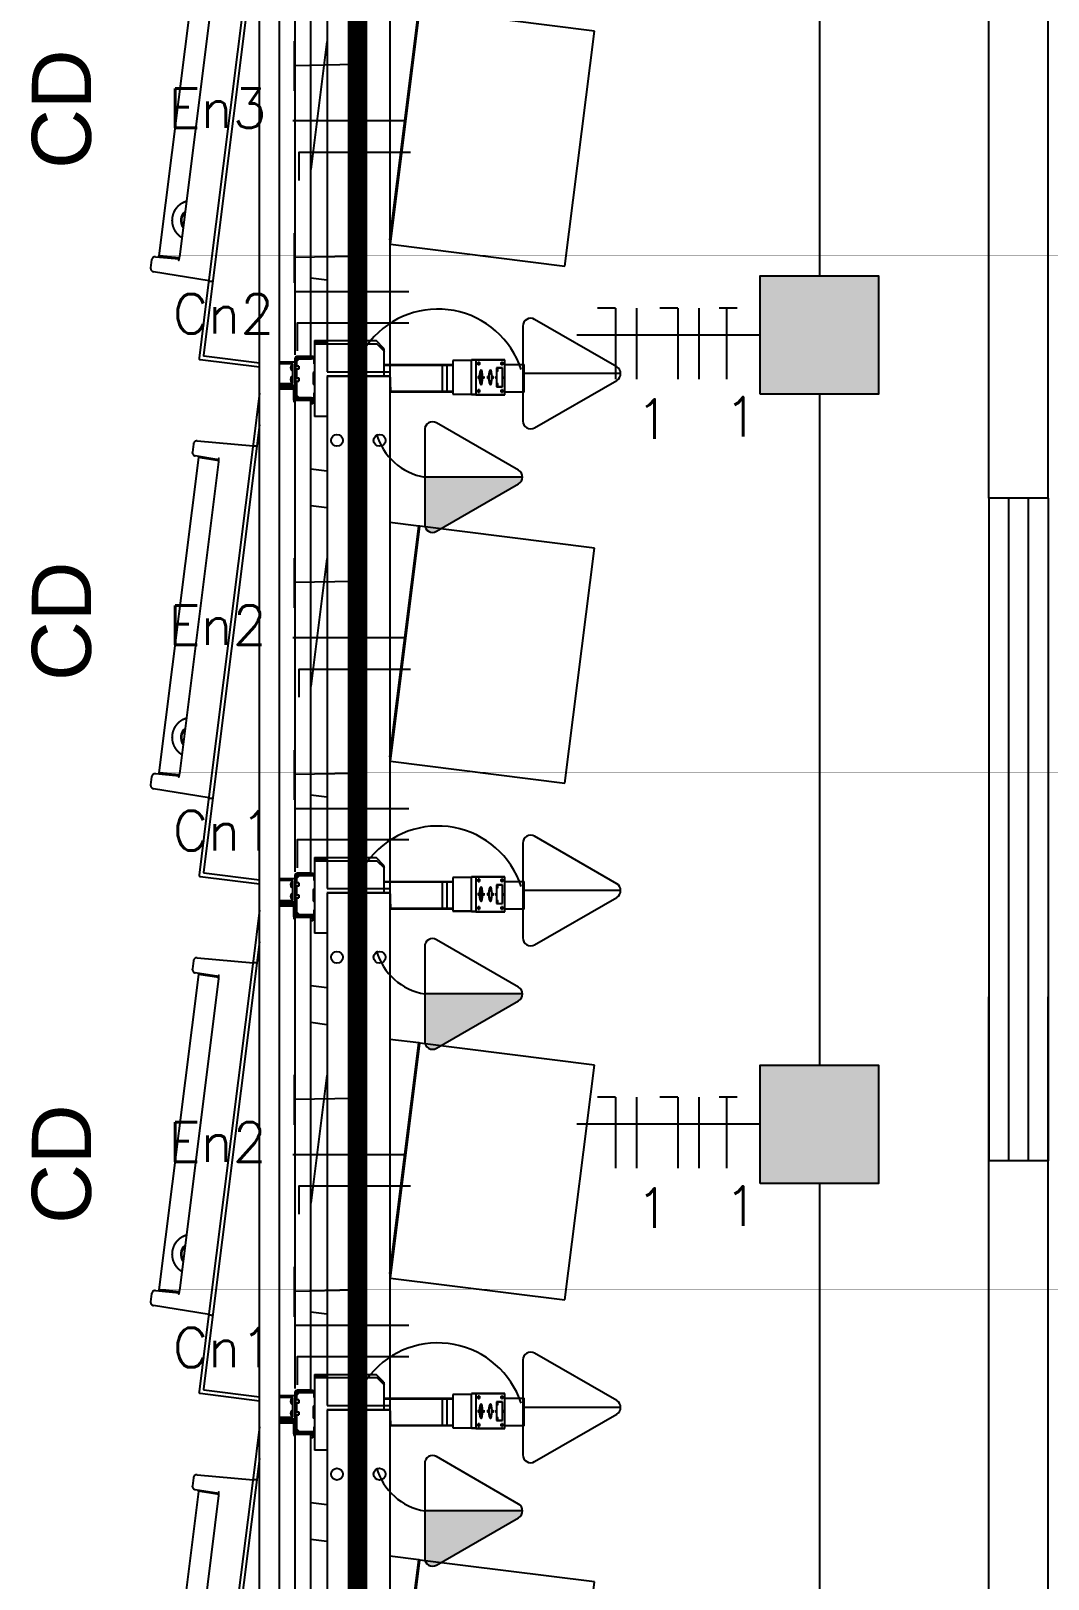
# Model space of a CAD drawing. Extents: x 16 to 124, y 36 to 90.
# Drawn here: x 55.587 to 58.167, y 72.746 to 76.67 of the extents above; entities that cross this region are included whole.
import ezdxf

# ---------------------------------------------------------------- set-up
doc = ezdxf.new("R2010")
doc.units = 0
doc.header["$LTSCALE"] = 0.02
for name, color, linetype in [('CAIXAS', 7, 'CONTINUOUS'), ('CALHA', 160, 'CONTINUOUS'), ('CANALETAS', 4, 'CONTINUOUS'), ('CARENAGEM', 1, 'CONTINUOUS'), ('EL-ELETRODUTO', 2, 'CONTINUOUS'), ('ESQUADRIAS', 1, 'CONTINUOUS'), ('FIO-FASE', 1, 'CONTINUOUS'), ('PAREDES', 7, 'CONTINUOUS'), ('PISO', 6, 'CONTINUOUS'), ('TEXTO', 7, 'CONTINUOUS'), ('TEXTO-INS-NOVA', 5, 'CONTINUOUS'), ('TOMADAS30', 5, 'CONTINUOUS')]:
    doc.layers.add(name, color=color, linetype=linetype)
doc.styles.add('PAVIM', font='swiss.ttf')
doc.styles.add('ROMANS', font='simplex.shx')

# ---------------------------------------------------------------- blocks, each defined once
blk = doc.blocks.new('A$C3C972CB8')
at = {"layer": 'CARENAGEM'}
for p, q in [((0.526, 1.1254), (0.4705, 0.6829)), ((1.1213, 1.0507), (0.526, 1.1254)), ((1.0658, 0.6082), (1.1213, 1.0507)), ((0.0606, 0.898), (0.0606, 0.9469)), ((0.1306, 0.9469), (0.0606, 0.9469)), ((0.1306, 0.9469), (0.1306, 0.898)), ((1.3707, 0.898), (1.3707, 0.9469)), ((1.4407, 0.9469), (1.3707, 0.9469)), ((1.4407, 0.9469), (1.4407, 0.898)), ((0.1367, 0.898), (0.0487, 0.898)), ((0.0487, 0.898), (0.0487, 0.8251)), ((0.0552, 0.8927), (0.0552, 0.8894)), ((0.0602, 0.8894), (0.0602, 0.8927)), ((0.0692, 0.8922), (0.0692, 0.8773)), ((0.1162, 0.8922), (0.0692, 0.8922)), ((0.0692, 0.8913), (0.1162, 0.8913)), ((0.0692, 0.8773), (0.1162, 0.8773)), ((0.1162, 0.8773), (0.1162, 0.8922)), ((0.1252, 0.8927), (0.1252, 0.8894)), ((0.1302, 0.8894), (0.1302, 0.8927)), ((0.1367, 0.8251), (0.1367, 0.898)), ((1.4476, 0.898), (1.3596, 0.898)), ((1.3596, 0.898), (1.3596, 0.8251)), ((1.3661, 0.8927), (1.3661, 0.8894)), ((1.3711, 0.8894), (1.3711, 0.8927)), ((1.3801, 0.8922), (1.3801, 0.8773)), ((1.4271, 0.8922), (1.3801, 0.8922)), ((1.3801, 0.8913), (1.4271, 0.8913)), ((1.3801, 0.8773), (1.4271, 0.8773)), ((1.4271, 0.8773), (1.4271, 0.8922)), ((1.4361, 0.8927), (1.4361, 0.8894)), ((1.4411, 0.8894), (1.4411, 0.8927)), ((1.4476, 0.8251), (1.4476, 0.898)), ((0.0487, 0.8251), (0.0487, 0.8134)), ((0.0487, 0.8251), (0.1367, 0.8251)), ((0.0552, 0.8338), (0.0552, 0.8304)), ((0.0602, 0.8304), (0.0602, 0.8338)), ((0.1084, 0.8391), (0.0769, 0.8391)), ((0.1252, 0.8338), (0.1252, 0.8304)), ((0.1302, 0.8304), (0.1302, 0.8338)), ((0.1367, 0.8251), (0.1367, 0.8134)), ((1.3596, 0.8251), (1.3596, 0.8134)), ((1.3596, 0.8251), (1.4476, 0.8251)), ((1.3661, 0.8338), (1.3661, 0.8304)), ((1.3711, 0.8304), (1.3711, 0.8338)), ((1.4193, 0.8392), (1.3878, 0.8392)), ((1.4361, 0.8338), (1.4361, 0.8304)), ((1.4411, 0.8304), (1.4411, 0.8338)), ((1.4476, 0.8251), (1.4476, 0.8134)), ((0.1367, 0.8134), (0.0487, 0.8134)), ((0.0506, 0.8134), (0.0506, 0.7663)), ((0.1356, 0.7663), (0.1356, 0.8134)), ((1.3966, 0.8134), (1.3596, 0.8134)), ((1.3607, 0.8134), (1.3607, 0.7663)), ((1.4457, 0.7663), (1.4457, 0.8134)), ((0.0506, 0.7663), (0.1356, 0.7663)), ((0.0606, 0.5916), (0.0606, 0.7663)), ((0.0628, 0.7663), (0.0628, 0.5916)), ((0.0628, 0.7509), (0.1283, 0.7509)), ((0.1283, 0.6066), (0.1283, 0.7663)), ((0.1306, 0.7663), (0.1306, 0.6066)), ((1.3607, 0.7663), (1.4457, 0.7663)), ((1.3707, 0.6066), (1.3707, 0.7663)), ((1.3729, 0.7663), (1.3729, 0.6066)), ((1.3729, 0.7509), (1.4384, 0.7509)), ((1.4384, 0.6086), (1.4384, 0.7663)), ((1.4407, 0.7663), (1.4407, 0.6086)), ((0.1283, 0.74), (0.0628, 0.74)), ((1.4384, 0.74), (1.3729, 0.74)), ((0.4701, 0.6799), (0.4609, 0.6066)), ((0.4705, 0.6829), (0.4701, 0.6799)), ((1.0546, 0.6066), (0.4701, 0.6799)), ((1.0658, 0.6082), (0.4705, 0.6829)), ((0.02, 0.5916), (0, 0.5716)), ((0.02, 0.5916), (0.0899, 0.5916)), ((0.0899, 0.6066), (1.389, 0.6066)), ((0.0899, 0.6066), (0.0899, 0.4466)), ((0.0908, 0.6057), (0.0908, 0.4475)), ((1.0656, 0.6066), (1.0658, 0.6082)), ((1.389, 0.6066), (1.4407, 0.6086)), ((1.389, 0.4475), (1.389, 0.6066)), ((0, 0.4159), (0, 0.5716)), ((0.0899, 0.5327), (0.025, 0.5327)), ((0.025, 0.5227), (0.0899, 0.5227)), ((0.0606, 0.5227), (0.0606, 0.5327)), ((0.0628, 0.5327), (0.0628, 0.5227)), ((0.0908, 0.4475), (1.389, 0.4475)), ((0.192, 0.4466), (0.192, 0.4159)), ((0.3247, 0.4059), (0.3298, 0.4466)), ((0.4237, 0.4466), (0.4186, 0.4059)), ((0.552, 0.4466), (0.8764, 0.4059)), ((1.1513, 0.4059), (1.1564, 0.4466)), ((1.3132, 0.4159), (1.3132, 0.4466)), ((0, 0.4159), (0.192, 0.4159)), ((0.0406, 0.4159), (0.0451, 0.4159)), ((0.0406, 0.4159), (0.0406, 0.4159)), ((0.0406, 0.4114), (0.0406, 0.3704)), ((0.0428, 0.3704), (0.0428, 0.4114)), ((0.0458, 0.4081), (0.0436, 0.4081)), ((0.0436, 0.4081), (0.0436, 0.3726)), ((0.0586, 0.4159), (0.0451, 0.4159)), ((0.0451, 0.4136), (0.0586, 0.4136)), ((0.0458, 0.3726), (0.0458, 0.4081)), ((0.0463, 0.4136), (0.0463, 0.3764)), ((0.0586, 0.4136), (0.0586, 0.4159)), ((0.0586, 0.4159), (0.1326, 0.4159)), ((0.0831, 0.4124), (0.1081, 0.4124)), ((0.1326, 0.4159), (0.1326, 0.4136)), ((0.1461, 0.4159), (0.1326, 0.4159)), ((0.1326, 0.4136), (0.1461, 0.4136)), ((0.1448, 0.3764), (0.1448, 0.4136)), ((0.1476, 0.4081), (0.1453, 0.4081)), ((0.1453, 0.4081), (0.1453, 0.3726)), ((0.1461, 0.4159), (0.1506, 0.4159)), ((0.1476, 0.3726), (0.1476, 0.4081)), ((0.1483, 0.4114), (0.1483, 0.3704)), ((0.1506, 0.4159), (0.1506, 0.4159)), ((0.1506, 0.3704), (0.1506, 0.4114)), ((0.1566, 0.4114), (0.1506, 0.4114)), ((0.1556, 0.4059), (0.1511, 0.4059)), ((0.1511, 0.3704), (0.1511, 0.4059)), ((1.3457, 0.4059), (0.1556, 0.4059)), ((0.1566, 0.4114), (0.1606, 0.4114)), ((0.1606, 0.4114), (0.1606, 0.4059)), ((1.3132, 0.4159), (1.3552, 0.4159)), ((1.3502, 0.4059), (1.3457, 0.4059)), ((1.3502, 0.4059), (1.3502, 0.3704)), ((1.3507, 0.4114), (1.3507, 0.3704)), ((1.3529, 0.3704), (1.3529, 0.4114)), ((1.3559, 0.4081), (1.3537, 0.4081)), ((1.3537, 0.4081), (1.3537, 0.3726)), ((1.3687, 0.4159), (1.3552, 0.4159)), ((1.3552, 0.4136), (1.3687, 0.4136)), ((1.3559, 0.3726), (1.3559, 0.4081)), ((1.3564, 0.4136), (1.3564, 0.3764)), ((1.3687, 0.4136), (1.3687, 0.4159)), ((0.1461, 0.3681), (0.0451, 0.3681)), ((0.0451, 0.3659), (0.1461, 0.3659)), ((0.0463, 0.3764), (0.0523, 0.3704)), ((0.0646, 0.3704), (0.0481, 0.3704)), ((0.0536, 0.3259), (0.0536, 0.3659)), ((0.1086, 0.3609), (0.0586, 0.3609)), ((0.0586, 0.3609), (0.0586, 0.3259)), ((0.0606, 0.3609), (0.0606, 0.3589)), ((0.0766, 0.3589), (0.0606, 0.3589)), ((0.0726, 0.3759), (0.0646, 0.3759)), ((0.0646, 0.3759), (0.0726, 0.3759)), ((0.0646, 0.3759), (0.0646, 0.3681)), ((0.0646, 0.3759), (0.0646, 0.3759)), ((0.0726, 0.3759), (0.0726, 0.3681)), ((0.0726, 0.3759), (0.0726, 0.3759)), ((0.0946, 0.3704), (0.0726, 0.3704)), ((0.0766, 0.3609), (0.0766, 0.3589)), ((0.0906, 0.3589), (0.0906, 0.3609)), ((0.0906, 0.3589), (0.1066, 0.3589)), ((0.1026, 0.3759), (0.0946, 0.3759)), ((0.0946, 0.3759), (0.1026, 0.3759)), ((0.0946, 0.3759), (0.0946, 0.3759)), ((0.0946, 0.3681), (0.0946, 0.3759)), ((0.1026, 0.3759), (0.1026, 0.3759)), ((0.1026, 0.3681), (0.1026, 0.3759)), ((0.1431, 0.3704), (0.1026, 0.3704)), ((0.1066, 0.3589), (0.1066, 0.3609)), ((0.1086, 0.3259), (0.1086, 0.3609)), ((0.1136, 0.3659), (0.1136, 0.3259)), ((0.1192, 0.3634), (0.1177, 0.3634)), ((0.1177, 0.3634), (0.1177, 0.3259)), ((0.1506, 0.3634), (0.1192, 0.3634)), ((0.1192, 0.3259), (0.1192, 0.3634)), ((0.1224, 0.3629), (0.1551, 0.3629)), ((0.1224, 0.3259), (0.1224, 0.3629)), ((0.1388, 0.3704), (0.1448, 0.3764)), ((0.1506, 0.3629), (0.1506, 0.3704)), ((0.1551, 0.3659), (1.3462, 0.3659)), ((0.1551, 0.3659), (0.1551, 0.3641)), ((0.1551, 0.3629), (0.1551, 0.3641)), ((0.0956, 0.3259), (1.4057, 0.3259)), ((1.4057, 0.2759), (0.0956, 0.2759)), ((0.1331, 0.2759), (0.2632, 0.2596)), ((0.2135, 0.2759), (1.3471, 0.1337)), ((1.3491, 0.1352), (1.3668, 0.2759)), ((1.358, 0.1253), (1.3768, 0.2759)), ((0.2543, 0.1181), (0.267, 0.26)), ((0.2674, 0.2691), (0.2665, 0.2622)), ((0.2665, 0.2622), (0.2674, 0.2691)), ((0.2691, 0.2588), (1.1562, 0.1476)), ((0.302, 0.1729), (0.2924, 0.1133)), ((0.3044, 0.1728), (0.2962, 0.1218)), ((0.3073, 0.1725), (1.0978, 0.0733)), ((1.1595, 0.1502), (1.1604, 0.1571)), ((1.1604, 0.1571), (1.1595, 0.1502)), ((0.2967, 0.1212), (1.0955, 0.021)), ((1.1585, 0.1482), (1.1358, 0.0075)), ((1.1621, 0.1468), (1.3546, 0.1227)), ((0.2621, 0.1083), (0.2824, 0.1058)), ((1.1007, 0.0729), (1.096, 0.0215)), ((1.0976, 0.0123), (1.1031, 0.0724)), ((1.1055, 0.0025), (1.1258, 0))]:
    blk.add_line(p, q, dxfattribs=at)
for centre in [(0.2529, 0.5806), (0.2529, 0.5266), (0.2529, 0.4726)]:
    blk.add_circle(centre, 0.015, dxfattribs=at)
for centre, radius, start, end in [((0.025, 0.5277), 0.005, 90, 270), ((1.3159, 0.5295), 0.0055, 315.5774, 0), ((0.0451, 0.4114), 0.0045, 90, 180), ((0.0451, 0.4114), 0.00225, 90, 180), ((0.0831, 0.4174), 0.005, 197.4576, 270), ((0.1081, 0.4174), 0.005, 270, 342.5424), ((0.1461, 0.4114), 0.0045, 0, 90), ((0.1461, 0.4114), 0.00225, 0, 90), ((1.3552, 0.4114), 0.0045, 90, 180), ((1.3552, 0.4114), 0.00225, 90, 180), ((0.0451, 0.3704), 0.0045, 180, 270), ((0.0451, 0.3704), 0.00225, 180, 270), ((0.0481, 0.3726), 0.0045, 180, 270), ((0.0481, 0.3726), 0.00225, 180, 270), ((0.0686, 0.3649), 0.01, 216.8699, 323.1301), ((0.0986, 0.3649), 0.01, 216.8699, 323.1301), ((0.1431, 0.3726), 0.0045, 270, 360), ((0.1431, 0.3726), 0.00225, 270, 360), ((0.1461, 0.3704), 0.00225, 270, 0), ((0.1461, 0.3704), 0.0045, 270, 0), ((0.1556, 0.3704), 0.0045, 180, 270), ((0.2635, 0.2625), 0.003, 262.8505, 352.8505), ((0.2695, 0.2618), 0.003, 172.8505, 262.8505), ((1.1565, 0.1505), 0.003, 262.8505, 352.8505), ((1.1625, 0.1498), 0.003, 172.8505, 262.8505), ((1.3473, 0.1355), 0.0018, 262.8505, 352.8505), ((1.355, 0.1256), 0.003, 262.8505, 352.8505)]:
    blk.add_arc(centre, radius, start, end, dxfattribs=at)
at = {"layer": 'CARENAGEM', "extrusion": (7.88861e-31, -1.97383e-45, -1)}
for centre, major_axis in [((0.0577, 0.8927), (0.0025, 0)), ((0.0577, 0.8919), (0.0025, 0)), ((0.0577, 0.8894), (-0.0025, 0)), ((0.1277, 0.8927), (0.0025, 0)), ((0.1277, 0.8919), (0.0025, 0)), ((0.1277, 0.8894), (-0.0025, 0)), ((0.0577, 0.8338), (0.0025, 0)), ((0.0577, 0.8329), (0.0025, 0)), ((0.0577, 0.8304), (-0.0025, 0)), ((0.1277, 0.8338), (0.0025, 0)), ((0.1277, 0.8329), (0.0025, 0)), ((0.1277, 0.8304), (-0.0025, 0))]:
    blk.add_ellipse(centre, major_axis=major_axis, ratio=0.224951, start_param=3.141593, end_param=6.283185, dxfattribs=at)
at = {"layer": 'CARENAGEM', "extrusion": (1.18329e-30, -5.69381e-44, -1)}
for centre in [(0.0581, 0.8902), (0.1281, 0.8902), (1.3682, 0.8902), (1.4382, 0.8902), (0.0581, 0.8312), (0.1281, 0.8312), (1.3682, 0.8313), (1.4382, 0.8313)]:
    blk.add_ellipse(centre, major_axis=(0.00165, 0), ratio=0.224951, start_param=3.141593, end_param=9.424778, dxfattribs=at)
at = {"layer": 'CARENAGEM', "extrusion": (1.18329e-30, -5.69217e-44, -1)}
for centre, start_param, end_param in [((0.0736, 0.8672), 4.352704, 5.304046), ((0.0736, 0.8672), 0.229969, 0.820844), ((0.1126, 0.8672), 2.334587, 2.90467), ((0.1126, 0.8672), 4.120732, 5.004509), ((1.3837, 0.8672), 4.420269, 5.304046), ((1.3837, 0.8672), 0.236922, 0.807005), ((1.4227, 0.8672), 2.320749, 2.911624), ((1.4227, 0.8672), 4.120732, 5.072074)]:
    blk.add_ellipse(centre, major_axis=(0.0125, 0), ratio=0.97437, start_param=start_param, end_param=end_param, dxfattribs=at)
at = {"layer": 'CARENAGEM', "extrusion": (3.9443e-31, -9.86913e-46, -1)}
for centre, start_param, end_param in [((0.0927, 0.8616), 3.141593, 9.424778), ((0.0927, 0.8607), 3.250092, 4.712389), ((0.0927, 0.8607), 4.712389, 6.174686), ((0.0927, 0.8381), 3.141593, 9.424778), ((0.0927, 0.8372), 3.250092, 4.712389), ((0.0927, 0.8372), 4.712389, 6.174686)]:
    blk.add_ellipse(centre, major_axis=(0.018, 0), ratio=0.224951, start_param=start_param, end_param=end_param, dxfattribs=at)
at = {"layer": 'CARENAGEM', "extrusion": (1.18329e-30, -2.96074e-45, -1)}
for centre in [(0.0927, 0.894), (0.0927, 0.8755), (0.0927, 0.8684), (0.0927, 0.8548), (0.0927, 0.8449), (0.0927, 0.8312)]:
    blk.add_ellipse(centre, major_axis=(0.002, 0), ratio=0.224951, start_param=3.141593, end_param=9.424778, dxfattribs=at)
at = {"layer": 'CARENAGEM', "extrusion": (7.88861e-31, -2.01762e-45, -1)}
for centre, major_axis in [((1.3686, 0.8927), (0.0025, 0)), ((1.3686, 0.8919), (0.0025, 0)), ((1.3686, 0.8894), (-0.0025, 0)), ((1.4386, 0.8927), (0.0025, 0)), ((1.4386, 0.8919), (0.0025, 0)), ((1.4386, 0.8894), (-0.0025, 0)), ((1.3686, 0.8338), (0.0025, 0)), ((1.3686, 0.8329), (0.0025, 0)), ((1.3686, 0.8304), (-0.0025, 0)), ((1.4386, 0.8338), (0.0025, 0)), ((1.4386, 0.8329), (0.0025, 0)), ((1.4386, 0.8304), (-0.0025, 0))]:
    blk.add_ellipse(centre, major_axis=major_axis, ratio=0.224951, start_param=3.141593, end_param=6.283185, dxfattribs=at)
at = {"layer": 'CARENAGEM', "extrusion": (7.88861e-31, -2.00667e-45, -1)}
for centre, start_param, end_param in [((1.4036, 0.8616), 3.141593, 9.424778), ((1.4036, 0.8607), 3.250092, 4.712389), ((1.4036, 0.8607), 4.712389, 6.174686), ((1.4036, 0.8381), 3.141593, 9.424778), ((1.4036, 0.8372), 3.250092, 4.712389), ((1.4036, 0.8372), 4.712389, 6.174686)]:
    blk.add_ellipse(centre, major_axis=(0.018, 0), ratio=0.224951, start_param=start_param, end_param=end_param, dxfattribs=at)
at = {"layer": 'CARENAGEM', "extrusion": (1.18329e-30, -3.01e-45, -1)}
for centre in [(1.4036, 0.894), (1.4036, 0.8755), (1.4036, 0.8684), (1.4036, 0.8548), (1.4036, 0.8449), (1.4036, 0.8313)]:
    blk.add_ellipse(centre, major_axis=(0.002, 0), ratio=0.224951, start_param=3.141593, end_param=9.424778, dxfattribs=at)
at = {"layer": 'CARENAGEM'}
for centre, start_param, end_param in [((1.0056, 0.1042), 0.752586, 2.389007), ((1.0058, 0.1062), 0.860792, 2.280801)]:
    blk.add_ellipse(centre, major_axis=(-0.0278, 0.0035), ratio=0.999391, start_param=start_param, end_param=end_param, dxfattribs=at)
for points, degree, knots in [([(0.3073, 0.1725), (0.3071, 0.1725), (0.3069, 0.1725), (0.3067, 0.1726), (0.3065, 0.1726), (0.3063, 0.1726), (0.3061, 0.1726), (0.3059, 0.1726), (0.3057, 0.1727), (0.3054, 0.1727), (0.3052, 0.1727), (0.305, 0.1727), (0.3048, 0.1727), (0.3046, 0.1728), (0.3044, 0.1728), (0.3042, 0.1728), (0.304, 0.1728), (0.3038, 0.1728), (0.3036, 0.1728), (0.3034, 0.1728), (0.3032, 0.1729), (0.303, 0.1729), (0.3028, 0.1729), (0.3026, 0.1729), (0.3024, 0.1729), (0.3022, 0.1729), (0.302, 0.1729), (0.3018, 0.1729), (0.3017, 0.1729), (0.3015, 0.1729), (0.3013, 0.1729), (0.3011, 0.1729), (0.301, 0.1729), (0.3008, 0.1729), (0.3006, 0.1729), (0.3005, 0.1729), (0.3003, 0.1729), (0.3002, 0.1729), (0.3, 0.1729), (0.2999, 0.1729), (0.2997, 0.1729), (0.2996, 0.1729), (0.2995, 0.1729), (0.2993, 0.1729), (0.2992, 0.1729), (0.2991, 0.1728), (0.299, 0.1728), (0.2989, 0.1728), (0.2988, 0.1728), (0.2987, 0.1728), (0.2986, 0.1728), (0.2985, 0.1728), (0.2984, 0.1728), (0.2984, 0.1728), (0.2983, 0.1728), (0.2982, 0.1728), (0.2982, 0.1727), (0.2981, 0.1727), (0.2981, 0.1727), (0.2981, 0.1727), (0.298, 0.1727), (0.298, 0.1727), (0.298, 0.1727), (0.298, 0.1727), (0.298, 0.1727), (0.298, 0.1727)], 1, [0, 0, 0.200219, 0.400438, 0.600656, 0.800875, 1.001094, 1.217587, 1.434081, 1.650574, 1.867067, 2.08356, 2.300054, 2.516547, 2.73304, 2.949533, 3.166027, 3.38252, 3.599013, 3.815506, 4.032, 4.243984, 4.455968, 4.667952, 4.879936, 5.091921, 5.303905, 5.515889, 5.727873, 5.939857, 6.151842, 6.363826, 6.57581, 6.787794, 6.999778, 7.211763, 7.423747, 7.634351, 7.844955, 8.05556, 8.266164, 8.476768, 8.687372, 8.897977, 9.108581, 9.319185, 9.52979, 9.740394, 9.950998, 10.161602, 10.372207, 10.582811, 10.763907, 10.945002, 11.126098, 11.307193, 11.488289, 11.669385, 11.85048, 12.015872, 12.181264, 12.346656, 12.512048, 12.677439, 12.842831, 12.982571, 13.034543, 13.034543]), ([(0.2543, 0.1181), (0.2543, 0.1181), (0.2543, 0.1181), (0.2542, 0.117), (0.2543, 0.1159), (0.2549, 0.1137), (0.2554, 0.1126), (0.2569, 0.1108), (0.2578, 0.11), (0.2598, 0.1089), (0.2609, 0.1085), (0.2621, 0.1083)], 3, [-0.027135, -0.027135, -0.027135, -0.027135, 0, 0, 3.29064, 3.29064, 6.80644, 6.80644, 10.322241, 10.322241, 13.838041, 13.838041, 13.838041, 13.838041]), ([(0.2977, 0.1309), (0.2975, 0.1309), (0.2973, 0.1309), (0.297, 0.1309), (0.2968, 0.1309), (0.2966, 0.1309), (0.2964, 0.131), (0.2962, 0.131), (0.2959, 0.131), (0.2957, 0.131), (0.2955, 0.131), (0.2953, 0.1311), (0.2953, 0.1311)], 1, [2.902778, 2.902778, 3.094495, 3.327121, 3.559747, 3.792373, 4.024998, 4.26496, 4.504921, 4.744882, 4.984843, 5.224804, 5.464765, 5.490344, 5.490344]), ([(0.2967, 0.1212), (0.2966, 0.1212), (0.2966, 0.1213), (0.2965, 0.1213), (0.2965, 0.1213), (0.2965, 0.1213), (0.2964, 0.1213), (0.2964, 0.1214), (0.2964, 0.1214), (0.2963, 0.1214), (0.2963, 0.1214), (0.2963, 0.1215), (0.2963, 0.1215), (0.2962, 0.1215), (0.2962, 0.1216), (0.2962, 0.1216), (0.2962, 0.1217), (0.2962, 0.1217), (0.2962, 0.1217), (0.2962, 0.1217), (0.2962, 0.1218), (0.2962, 0.1218), (0.2962, 0.1218), (0.2962, 0.1218), (0.2962, 0.1218), (0.2962, 0.1218), (0.2962, 0.1218), (0.2962, 0.1218)], 1, [0, 0, 0.0419879, 0.0839759, 0.1259638, 0.1668939, 0.2078241, 0.2487542, 0.2896843, 0.3303095, 0.3709346, 0.4115598, 0.4521849, 0.4928044, 0.5334239, 0.5740434, 0.614663, 0.6540309, 0.6933989, 0.7210082, 0.734611, 0.7482139, 0.7608778, 0.7735418, 0.7905417, 0.8075415, 0.8245414, 0.8466684, 0.8687953, 0.8687953]), ([(0.2824, 0.1058), (0.2836, 0.1056), (0.2847, 0.1057), (0.287, 0.1063), (0.2881, 0.1069), (0.2899, 0.1083), (0.2907, 0.1092), (0.2918, 0.1111), (0.2922, 0.1122), (0.2924, 0.1133), (0.2924, 0.1133), (0.2924, 0.1133)], 3, [0, 0, 0, 0, 3.5158, 3.5158, 7.031601, 7.031601, 10.547401, 10.547401, 13.819644, 13.819644, 13.865025, 13.865025, 13.865025, 13.865025]), ([(0.9574, 0.0909), (0.9575, 0.0905), (0.9577, 0.0898), (0.9579, 0.089), (0.9582, 0.0883), (0.9584, 0.0875), (0.9587, 0.0867), (0.959, 0.086), (0.9593, 0.0853), (0.9596, 0.0845), (0.9599, 0.0838), (0.9602, 0.0831), (0.9606, 0.0823), (0.9609, 0.0816), (0.9613, 0.0809), (0.9617, 0.0802), (0.9621, 0.0795), (0.9625, 0.0788), (0.9629, 0.0781), (0.9633, 0.0774), (0.9637, 0.0768), (0.9642, 0.0761), (0.9646, 0.0754), (0.9651, 0.0748), (0.9656, 0.0742), (0.9661, 0.0735), (0.9666, 0.0729), (0.9671, 0.0723), (0.9676, 0.0717), (0.9681, 0.0711), (0.9686, 0.0705), (0.9692, 0.0699), (0.9697, 0.0693), (0.9703, 0.0687), (0.9709, 0.0682), (0.9714, 0.0676), (0.972, 0.0671), (0.9726, 0.0665), (0.9732, 0.066), (0.9738, 0.0655), (0.9745, 0.065), (0.9751, 0.0645), (0.9757, 0.064), (0.9764, 0.0636), (0.977, 0.0631), (0.9777, 0.0626), (0.9784, 0.0622), (0.979, 0.0618), (0.9797, 0.0614), (0.9804, 0.0609), (0.9811, 0.0605), (0.9818, 0.0602), (0.9825, 0.0598), (0.9832, 0.0594), (0.9839, 0.0591), (0.9847, 0.0587), (0.9854, 0.0584), (0.9861, 0.0581), (0.9869, 0.0578), (0.9876, 0.0575), (0.9884, 0.0572), (0.9891, 0.0569), (0.9899, 0.0567), (0.9906, 0.0564), (0.9914, 0.0562), (0.9922, 0.056), (0.9929, 0.0558), (0.9937, 0.0556), (0.9945, 0.0554), (0.9953, 0.0552), (0.9961, 0.0551), (0.9968, 0.0549), (0.9976, 0.0548), (0.9984, 0.0547), (0.9992, 0.0546), (1, 0.0545), (1.0008, 0.0544), (1.0016, 0.0543), (1.0024, 0.0542), (1.0032, 0.0542), (1.004, 0.0542), (1.0048, 0.0542), (1.0056, 0.0541), (1.0064, 0.0542), (1.0072, 0.0542), (1.008, 0.0542), (1.0088, 0.0543), (1.0096, 0.0543), (1.0104, 0.0544), (1.0112, 0.0545), (1.012, 0.0546), (1.0128, 0.0547), (1.0136, 0.0548), (1.0144, 0.0549), (1.0151, 0.0551), (1.0159, 0.0552), (1.0167, 0.0554), (1.0175, 0.0556), (1.0183, 0.0558), (1.019, 0.056), (1.0198, 0.0562), (1.0206, 0.0564), (1.0213, 0.0567), (1.0221, 0.0569), (1.0228, 0.0572), (1.0236, 0.0575), (1.0243, 0.0578), (1.0251, 0.0581), (1.0258, 0.0584), (1.0265, 0.0587), (1.0273, 0.0591), (1.028, 0.0594), (1.0287, 0.0598), (1.0294, 0.0602), (1.0301, 0.0606), (1.0308, 0.061), (1.0315, 0.0614), (1.0322, 0.0618), (1.0328, 0.0622), (1.0335, 0.0627), (1.0342, 0.0631), (1.0348, 0.0636), (1.0355, 0.064), (1.0361, 0.0645), (1.0367, 0.065), (1.0373, 0.0655), (1.038, 0.066), (1.0386, 0.0666), (1.0392, 0.0671), (1.0398, 0.0676), (1.0403, 0.0682), (1.0409, 0.0687), (1.0415, 0.0693), (1.042, 0.0699), (1.0426, 0.0705), (1.0431, 0.0711), (1.0436, 0.0717), (1.0441, 0.0723), (1.0446, 0.0729), (1.0451, 0.0735), (1.0456, 0.0742), (1.0461, 0.0748), (1.0466, 0.0755), (1.047, 0.0761), (1.0474, 0.0768), (1.0479, 0.0775), (1.0483, 0.0782), (1.0487, 0.0788), (1.0491, 0.0794)], 1, [3.527144, 3.527144, 3.535478, 3.551478, 3.567478, 3.583478, 3.599477, 3.615477, 3.631477, 3.647476, 3.663476, 3.679476, 3.695475, 3.711475, 3.727475, 3.743474, 3.759474, 3.775474, 3.791474, 3.807474, 3.823473, 3.839473, 3.855473, 3.871473, 3.887473, 3.903473, 3.919473, 3.935473, 3.951473, 3.967472, 3.983472, 3.999472, 4.015472, 4.031472, 4.047472, 4.063472, 4.079472, 4.095472, 4.111472, 4.127472, 4.143472, 4.159472, 4.175472, 4.191472, 4.207473, 4.223473, 4.239473, 4.255473, 4.271473, 4.287473, 4.303473, 4.319473, 4.335474, 4.351474, 4.367474, 4.383474, 4.399474, 4.415474, 4.431475, 4.447475, 4.463475, 4.479476, 4.495476, 4.511476, 4.527476, 4.543477, 4.559477, 4.575477, 4.591478, 4.607478, 4.623478, 4.639479, 4.655479, 4.671479, 4.68748, 4.70348, 4.71948, 4.735481, 4.751481, 4.767481, 4.783482, 4.799482, 4.815483, 4.831483, 4.847483, 4.863484, 4.879484, 4.895485, 4.911485, 4.927485, 4.943486, 4.959486, 4.975486, 4.991487, 5.007487, 5.023488, 5.039488, 5.055488, 5.071489, 5.087489, 5.103489, 5.11949, 5.13549, 5.15149, 5.16749, 5.183491, 5.199491, 5.215491, 5.231492, 5.247492, 5.263492, 5.279493, 5.295493, 5.311493, 5.327493, 5.343494, 5.359494, 5.375494, 5.391494, 5.407494, 5.423495, 5.439495, 5.455495, 5.471495, 5.487495, 5.503495, 5.519495, 5.535495, 5.551495, 5.567495, 5.583495, 5.599496, 5.615496, 5.631496, 5.647496, 5.663496, 5.679496, 5.695496, 5.711496, 5.727496, 5.743496, 5.759495, 5.775495, 5.791495, 5.807495, 5.823495, 5.839495, 5.855495, 5.871494, 5.885424, 5.885424]), ([(1.1069, 0.0712), (1.1069, 0.0712), (1.1069, 0.0712), (1.1069, 0.0713), (1.1069, 0.0713), (1.1069, 0.0713), (1.1068, 0.0713), (1.1068, 0.0713), (1.1068, 0.0713), (1.1068, 0.0713), (1.1067, 0.0713), (1.1067, 0.0713), (1.1067, 0.0714), (1.1066, 0.0714), (1.1066, 0.0714), (1.1065, 0.0714), (1.1065, 0.0714), (1.1064, 0.0715), (1.1063, 0.0715), (1.1063, 0.0715), (1.1062, 0.0715), (1.1061, 0.0716), (1.106, 0.0716), (1.1059, 0.0716), (1.1058, 0.0717), (1.1058, 0.0717), (1.1057, 0.0717), (1.1056, 0.0717), (1.1054, 0.0718), (1.1053, 0.0718), (1.1052, 0.0719), (1.1051, 0.0719), (1.1049, 0.0719), (1.1048, 0.072), (1.1047, 0.072), (1.1045, 0.072), (1.1044, 0.0721), (1.1043, 0.0721), (1.1041, 0.0722), (1.1039, 0.0722), (1.1038, 0.0722), (1.1036, 0.0723), (1.1034, 0.0723), (1.1032, 0.0724), (1.1031, 0.0724), (1.1029, 0.0725), (1.1027, 0.0725), (1.1025, 0.0725), (1.1023, 0.0726), (1.1021, 0.0726), (1.1019, 0.0727), (1.1017, 0.0727), (1.1015, 0.0727), (1.1013, 0.0728), (1.1011, 0.0728), (1.1009, 0.0729), (1.1007, 0.0729), (1.1005, 0.0729), (1.1003, 0.073), (1.1001, 0.073), (1.0999, 0.073), (1.0997, 0.0731), (1.0995, 0.0731), (1.0993, 0.0731), (1.0991, 0.0732), (1.0989, 0.0732), (1.0986, 0.0732), (1.0984, 0.0732), (1.0982, 0.0733), (1.098, 0.0733), (1.0978, 0.0733)], 1, [11.287326, 11.287326, 11.347666, 11.479103, 11.610541, 11.741979, 11.873417, 12.019793, 12.16617, 12.312547, 12.458923, 12.6053, 12.751676, 12.898053, 13.044429, 13.190806, 13.337183, 13.503495, 13.669808, 13.836121, 14.002433, 14.168746, 14.335059, 14.501372, 14.667684, 14.833997, 15.00031, 15.166623, 15.360061, 15.553499, 15.746938, 15.940376, 16.133814, 16.327253, 16.520691, 16.714129, 16.907568, 17.101006, 17.294444, 17.487883, 17.704962, 17.922041, 18.13912, 18.356199, 18.573278, 18.790357, 19.007436, 19.224515, 19.441594, 19.658673, 19.875752, 20.092831, 20.30991, 20.52293, 20.73595, 20.94897, 21.161989, 21.375009, 21.588029, 21.801049, 22.014069, 22.227089, 22.440109, 22.653129, 22.866148, 23.079168, 23.292188, 23.505208, 23.712646, 23.920084, 24.127522, 24.33496, 24.33496]), ([(1.096, 0.0215), (1.096, 0.0215), (1.096, 0.0214), (1.096, 0.0214), (1.096, 0.0214), (1.096, 0.0214), (1.096, 0.0214), (1.096, 0.0214), (1.096, 0.0214), (1.096, 0.0214), (1.096, 0.0213), (1.096, 0.0213), (1.096, 0.0213), (1.0959, 0.0212), (1.0959, 0.0212), (1.0959, 0.0212), (1.0959, 0.0211), (1.0958, 0.0211), (1.0958, 0.0211), (1.0958, 0.0211), (1.0957, 0.0211), (1.0957, 0.021), (1.0956, 0.021), (1.0956, 0.021), (1.0956, 0.021), (1.0955, 0.021), (1.0955, 0.021)], 1, [0, 0, 0.0626187, 0.09388, 0.1065253, 0.1191706, 0.1318049, 0.1444393, 0.1613001, 0.1781609, 0.1950217, 0.2249463, 0.2548709, 0.2977034, 0.340536, 0.3833685, 0.4231744, 0.4629803, 0.5027861, 0.542592, 0.5832112, 0.6238303, 0.6644495, 0.7050686, 0.7460327, 0.7869968, 0.8279608, 0.8689249, 0.8689249]), ([(1.0993, 0.0302), (1.0992, 0.0302), (1.099, 0.0302), (1.0988, 0.0303), (1.0986, 0.0303), (1.0984, 0.0304), (1.0982, 0.0304), (1.098, 0.0304), (1.0978, 0.0305), (1.0975, 0.0305), (1.0973, 0.0305), (1.0971, 0.0306), (1.0969, 0.0306), (1.0969, 0.0306)], 1, [21.441958, 21.441958, 21.467705, 21.698529, 21.929352, 22.160176, 22.391, 22.621824, 22.852647, 23.083471, 23.314295, 23.545119, 23.775943, 24.006766, 24.026551, 24.026551]), ([(1.0976, 0.0123), (1.0976, 0.0123), (1.0976, 0.0123), (1.0975, 0.0112), (1.0977, 0.0101), (1.0983, 0.0079), (1.0988, 0.0068), (1.1003, 0.005), (1.1012, 0.0042), (1.1032, 0.0031), (1.1043, 0.0027), (1.1055, 0.0025)], 3, [-0.045381, -0.045381, -0.045381, -0.045381, 0, 0, 3.272243, 3.272243, 6.788044, 6.788044, 10.303844, 10.303844, 13.819644, 13.819644, 13.819644, 13.819644]), ([(1.1258, 0), (1.1269, -0.0001), (1.1281, -0.0001), (1.1304, 0.0005), (1.1314, 0.0011), (1.1333, 0.0025), (1.1341, 0.0034), (1.1352, 0.0053), (1.1356, 0.0064), (1.1358, 0.0075), (1.1358, 0.0075), (1.1358, 0.0075)], 3, [0, 0, 0, 0, 3.5158, 3.5158, 7.031601, 7.031601, 10.547401, 10.547401, 13.838041, 13.838041, 13.865175, 13.865175, 13.865175, 13.865175])]:
    blk.add_open_spline(points, degree=degree, knots=knots, dxfattribs=at)
blk.add_open_spline([(1.096, 0.0215), (1.096, 0.0215), (1.096, 0.0215), (1.096, 0.0215), (1.096, 0.0215), (1.096, 0.0215)], degree=1, dxfattribs=at)

msp = doc.modelspace()

# ---------------------------------------------------------------- hatches: boundary and pattern name
at = {"layer": 'CAIXAS'}
for points in [[(57.73662, 75.74894), (57.73662, 76.04894), (57.43662, 76.04894), (57.43662, 75.74894)], [(57.73662, 73.74894), (57.73662, 74.04894), (57.43662, 74.04894), (57.43662, 73.74894)]]:
    msp.add_hatch(color=4, dxfattribs=at).paths.add_polyline_path(points)
at = {"layer": 'TOMADAS30'}
for points in [[(56.8239, 75.52175, 0.2679492), (56.8339, 75.53907), (56.58572, 75.53907), (56.58572, 75.41888, 0.5773503), (56.61573, 75.40156)], [(56.8239, 74.21166, 0.2679492), (56.8339, 74.22898), (56.58572, 74.22898), (56.58572, 74.10879, 0.5773503), (56.61573, 74.09147)], [(56.8239, 72.90156, 0.2679492), (56.8339, 72.91889), (56.58572, 72.91889), (56.58572, 72.7987, 0.5773503), (56.61573, 72.78137)]]:
    msp.add_hatch(color=256, dxfattribs=at).paths.add_polyline_path(points)

# ---------------------------------------------------------------- linework, layer by layer
at = {"layer": 'CAIXAS'}
for points in [[(57.43662, 75.74894), (57.43662, 76.04894), (57.73662, 76.04894), (57.73662, 75.74894)], [(57.43662, 73.74894), (57.43662, 74.04894), (57.73662, 74.04894), (57.73662, 73.74894)]]:
    msp.add_lwpolyline(points, close=True, dxfattribs=at)
at = {"layer": 'CALHA', "const_width": 0.05}
msp.add_lwpolyline([(56.41506, 79.72611), (56.41506, 69.25702)], dxfattribs=at)
at = {"layer": 'CANALETAS'}
for p, q in [((57.58662, 77.04894), (57.58662, 76.04894)), ((57.43662, 75.89894), (56.97174, 75.89894)), ((57.58662, 75.74894), (57.58662, 74.04894)), ((57.43662, 73.89894), (56.97174, 73.89894)), ((57.58662, 73.74894), (57.58662, 71.85876))]:
    msp.add_line(p, q, dxfattribs=at)
at = {"layer": 'CARENAGEM'}
for p, q in [((56.309, 75.87683), (56.4647, 75.87683)), ((56.4847, 75.85683), (56.4647, 75.87683)), ((56.309, 74.56673), (56.4647, 74.56673)), ((56.4847, 74.54673), (56.4647, 74.56673)), ((56.309, 73.25664), (56.4647, 73.25664)), ((56.4847, 73.23664), (56.4647, 73.25664))]:
    msp.add_line(p, q, dxfattribs=at)
for centre in [(56.4208, 75.85183), (56.4208, 74.54173), (56.4208, 73.23164)]:
    msp.add_arc(centre, 0.005, 0, 180, dxfattribs=at)
at = {"layer": 'EL-ELETRODUTO'}
for p, q in [((56.25565, 76.58256), (56.25565, 76.64385)), ((56.25565, 76.58256), (56.40894, 76.58544)), ((56.25565, 76.51765), (56.25565, 76.58256)), ((56.25565, 76.51765), (56.25565, 76.51765)), ((56.25142, 76.44268), (56.53917, 76.44268)), ((56.25565, 76.09615), (56.25565, 76.15743)), ((56.25565, 76.09615), (56.40894, 76.09903)), ((56.25565, 76.03124), (56.25565, 76.09615)), ((56.25565, 76.03124), (56.25565, 76.03124)), ((56.25786, 76.00954), (56.54561, 76.00954)), ((56.25565, 75.27247), (56.25565, 75.33375)), ((56.25565, 75.27247), (56.40894, 75.27534)), ((56.25565, 75.20756), (56.25565, 75.27247)), ((56.25565, 75.20756), (56.25565, 75.20756)), ((56.25142, 75.13258), (56.53917, 75.13258)), ((56.25565, 74.78606), (56.25565, 74.84734)), ((56.25565, 74.78606), (56.40894, 74.78893)), ((56.25565, 74.72114), (56.25565, 74.78606)), ((56.25565, 74.72114), (56.25565, 74.72114)), ((56.25786, 74.69945), (56.54561, 74.69945)), ((56.25565, 73.96237), (56.25565, 74.02366)), ((56.25565, 73.96237), (56.40894, 73.96525)), ((56.25565, 73.89746), (56.25565, 73.96237)), ((56.25565, 73.89746), (56.25565, 73.89746)), ((56.25142, 73.82249), (56.53917, 73.82249)), ((56.25565, 73.47596), (56.25565, 73.53725)), ((56.25565, 73.47596), (56.40894, 73.47884)), ((56.25565, 73.41105), (56.25565, 73.47596)), ((56.25565, 73.41105), (56.25565, 73.41105)), ((56.25786, 73.38935), (56.54561, 73.38935))]:
    msp.add_line(p, q, dxfattribs=at)
for points in [[(56.26724, 76.29099), (56.26724, 76.36262), (56.55003, 76.36262)], [(56.26282, 75.85864), (56.26282, 75.93026), (56.54561, 75.93026)], [(56.26724, 74.9809), (56.26724, 75.05253), (56.55003, 75.05253)], [(56.26282, 74.54854), (56.26282, 74.62017), (56.54561, 74.62017)], [(56.26724, 73.6708), (56.26724, 73.74243), (56.55003, 73.74243)], [(56.26282, 73.23845), (56.26282, 73.31008), (56.54561, 73.31008)]]:
    msp.add_lwpolyline(points, dxfattribs=at)
for centre, radius, start, end in [((56.61908, 75.74246), 0.22234, 18.15121, 201.64657), ((56.61099, 75.68979), 0.15282, 195.78104, 260.4827), ((56.61908, 74.43237), 0.22234, 18.15121, 201.64657), ((56.61099, 74.37969), 0.15282, 195.78104, 260.4827), ((56.61908, 73.12228), 0.22234, 18.15121, 201.64657), ((56.61099, 73.0696), 0.15282, 195.78104, 260.4827)]:
    msp.add_arc(centre, radius, start, end, dxfattribs=at)
at = {"layer": 'ESQUADRIAS'}
for p, q in [((58.01662, 75.48525), (58.01662, 73.80638)), ((58.16662, 75.48525), (58.01662, 75.48525)), ((58.06662, 75.48525), (58.06662, 73.80638)), ((58.11662, 73.80638), (58.11662, 75.48525)), ((58.16662, 75.48525), (58.16662, 73.80638)), ((58.16662, 73.80638), (58.01662, 73.80638))]:
    msp.add_line(p, q, dxfattribs=at)
at = {"layer": 'FIO-FASE'}
for p, q in [((57.06978, 75.96744), (57.02413, 75.96744)), ((57.06978, 75.96744), (57.06978, 75.78728)), ((57.12411, 75.78728), (57.12411, 75.96744)), ((57.22751, 75.96744), (57.18187, 75.96744)), ((57.22751, 75.96744), (57.22751, 75.78728)), ((57.28185, 75.78728), (57.28185, 75.96744)), ((57.37801, 75.96744), (57.33236, 75.96744)), ((57.35192, 75.78728), (57.35192, 75.96744)), ((57.06978, 73.96744), (57.02413, 73.96744)), ((57.06978, 73.96744), (57.06978, 73.78728)), ((57.12411, 73.78728), (57.12411, 73.96744)), ((57.22751, 73.96744), (57.18187, 73.96744)), ((57.22751, 73.96744), (57.22751, 73.78728)), ((57.28185, 73.78728), (57.28185, 73.96744)), ((57.37801, 73.96744), (57.33236, 73.96744)), ((57.35192, 73.78728), (57.35192, 73.96744))]:
    msp.add_line(p, q, dxfattribs=at)
at = {"layer": 'PAREDES'}
for p, q in [((58.16662, 75.48525), (58.16662, 82.39894)), ((58.01662, 75.48525), (58.01662, 80.98894)), ((58.01662, 69.68107), (58.01662, 74.22161)), ((58.16662, 69.61894), (58.16662, 74.22161))]:
    msp.add_line(p, q, dxfattribs=at)
at = {"layer": 'TOMADAS30'}
for p, q in [((57.07271, 75.81864), (56.86453, 75.93883)), ((56.83453, 75.92151), (56.83453, 75.68113)), ((57.08271, 75.80132), (56.83453, 75.80132)), ((56.86453, 75.66381), (57.07271, 75.784)), ((56.58572, 75.65927), (56.58572, 75.41888)), ((56.8239, 75.5564), (56.61573, 75.67659)), ((56.8339, 75.53907), (56.58572, 75.53907)), ((56.61573, 75.40156), (56.8239, 75.52175)), ((57.07271, 74.50855), (56.86453, 74.62874)), ((56.83453, 74.61142), (56.83453, 74.37103)), ((57.08271, 74.49123), (56.83453, 74.49123)), ((56.86453, 74.35371), (57.07271, 74.4739)), ((56.8239, 74.2463), (56.61573, 74.36649)), ((56.58572, 74.34917), (56.58572, 74.10879)), ((56.8339, 74.22898), (56.58572, 74.22898)), ((56.61573, 74.09147), (56.8239, 74.21166)), ((56.83453, 73.30132), (56.83453, 73.06094)), ((57.07271, 73.19845), (56.86453, 73.31864)), ((57.08271, 73.18113), (56.83453, 73.18113)), ((56.86453, 73.04362), (57.07271, 73.16381)), ((56.58572, 73.03908), (56.58572, 72.7987)), ((56.8239, 72.93621), (56.61573, 73.0564)), ((56.8339, 72.91889), (56.58572, 72.91889)), ((56.61573, 72.78137), (56.8239, 72.90156))]:
    msp.add_line(p, q, dxfattribs=at)
for centre, start, end in [((56.85453, 75.92151), 60, 180), ((57.06271, 75.80132), 300, 60), ((56.60572, 75.65927), 60, 180), ((56.85453, 75.68113), 180, 300), ((56.8139, 75.53907), 300, 60), ((56.60572, 75.41888), 180, 300), ((56.85453, 74.61142), 60, 180), ((57.06271, 74.49123), 300, 60), ((56.60572, 74.34917), 60, 180), ((56.85453, 74.37103), 180, 300), ((56.8139, 74.22898), 300, 60), ((56.60572, 74.10879), 180, 300), ((56.85453, 73.30132), 60, 180), ((57.06271, 73.18113), 300, 60), ((56.60572, 73.03908), 60, 180), ((56.85453, 73.06094), 180, 300), ((56.8139, 72.91889), 300, 60), ((56.60572, 72.7987), 180, 300)]:
    msp.add_arc(centre, 0.02, start, end, dxfattribs=at)

# ---------------------------------------------------------------- block references
at = {"layer": 'CARENAGEM', "rotation": 270}
for p in [(55.89075, 77.19508), (55.89075, 75.88498), (55.89075, 74.57489), (55.89075, 73.2648)]:
    msp.add_blockref('A$C3C972CB8', p, dxfattribs=at)

# ---------------------------------------------------------------- texts
at = {"layer": 'PISO', "style": 'PAVIM'}
for p in [(55.73945, 76.32025), (55.73945, 75.02229), (55.73945, 73.64642)]:
    msp.add_text('CD', height=0.15, rotation=90, dxfattribs=at).set_placement(p)
at = {"layer": 'TEXTO', "style": 'ROMANS'}
for p in [(57.12143, 75.6361), (57.34611, 75.64164), (57.12143, 73.6361), (57.34611, 73.64164)]:
    msp.add_text('1', height=0.1, dxfattribs=at).set_placement(p)
at = {"layer": 'TEXTO-INS-NOVA', "style": 'ROMANS'}
for s, p in [('En3', (55.93613, 76.42399)), ('Cn2', (55.94669, 75.90305)), ('En2', (55.93613, 75.1139)), ('Cn1', (55.94669, 74.59295)), ('En2', (55.93613, 73.8038)), ('Cn1', (55.94669, 73.28286))]:
    msp.add_text(s, height=0.1, dxfattribs=at).set_placement(p)

doc.saveas('drawing.dxf')
